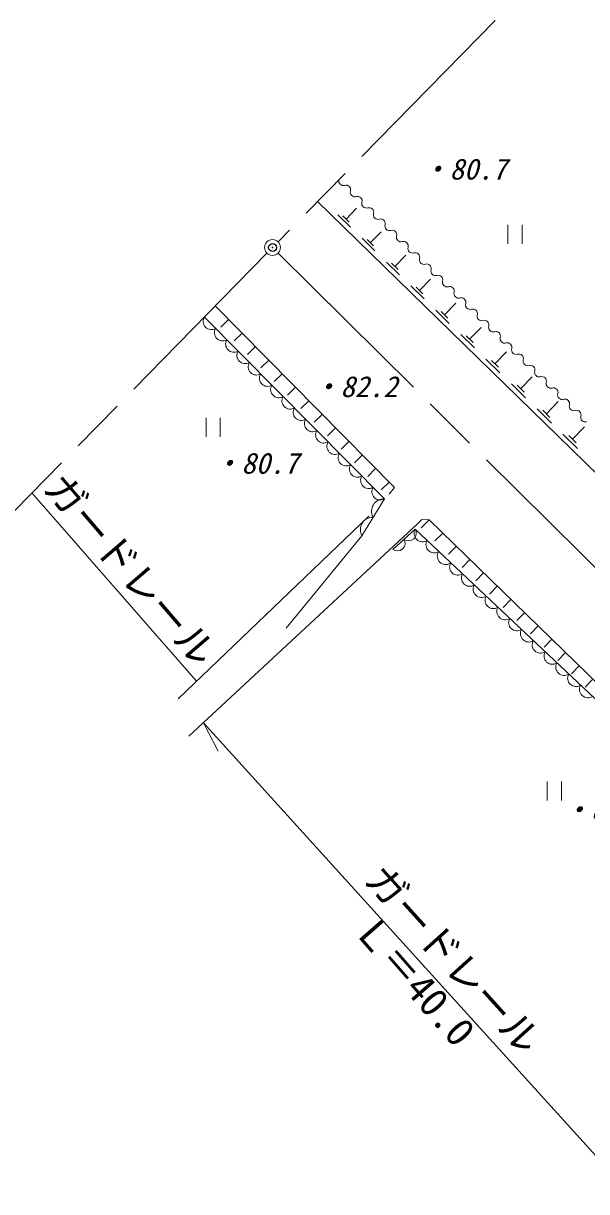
# Model space of a CAD drawing. Units: millimetres, scale not verified. Extents: x 40000 to 680000, y 20000 to 380000.
# Drawn here: x 271373 to 306872, y 268365 to 342011 of the extents above; entities that cross this region are included whole.
import ezdxf
from ezdxf.enums import TextEntityAlignment as Align

# ---------------------------------------------------------------- set-up
doc = ezdxf.new("R2010")
doc.units = ezdxf.units.MM
doc.header["$LTSCALE"] = 1000
doc.header["$PDMODE"] = 32
doc.header["$PDSIZE"] = 500
doc.linetypes.add('CHAIN', pattern=[18.5, 12, -1.5, 3.5, -1.5])
for name, color, linetype, lineweight in [('M-BGD', 7, 'Continuous', 13), ('M-BGD-EXST', 7, 'Continuous', 13), ('M-BMK', 2, 'CHAIN', 13), ('M-BMK-SRVR', 3, 'Continuous', 13), ('M-STR-HTXT', 7, 'Continuous', 13)]:
    doc.layers.add(name, color=color, linetype=linetype, lineweight=lineweight)
doc.layers.add('M-OTRS', color=6, linetype='Continuous')
doc.styles.add('ＭＳ ゴシック', font='')
doc.styles.get('ＭＳ ゴシック').set_extended_font_data('MS Gothic')

msp = doc.modelspace()

# ---------------------------------------------------------------- linework, layer by layer
at = {"layer": 'M-BGD'}
for p, q in [((320536, 300907), (289895, 330797)), ((291996, 329166), (291198, 329945)), ((291714, 329676), (292376, 330354)), ((291914, 329481), (291514, 329870)), ((293531, 327670), (292719, 328462)), ((293244, 328187), (293917, 328877)), ((293446, 327989), (293041, 328385)), ((294787, 326686), (295471, 327388)), ((295078, 326160), (294253, 326965)), ((294993, 326485), (294580, 326887)), ((296343, 325172), (297039, 325885)), ((296640, 324637), (295801, 325455)), ((296553, 324967), (296133, 325376)), ((283467, 324197), (294755, 312744)), ((297913, 323644), (298620, 324368)), ((284309, 323342), (283811, 322851)), ((298215, 323100), (297363, 323932)), ((298127, 323436), (297700, 323852)), ((299498, 322102), (300216, 322839)), ((285152, 322487), (284653, 321996)), ((299804, 321550), (298938, 322395)), ((299714, 321891), (299281, 322314)), ((285994, 321633), (285495, 321141)), ((301096, 320548), (301826, 321296)), ((286836, 320778), (286338, 320287)), ((301407, 319986), (300527, 320845)), ((301316, 320333), (300876, 320762)), ((287679, 319924), (287180, 319432)), ((302708, 318979), (303449, 319739)), ((288521, 319069), (288023, 318577)), ((303024, 318409), (302130, 319281)), ((302931, 318761), (302484, 319197)), ((289363, 318214), (288865, 317723)), ((304334, 317397), (305087, 318169)), ((304655, 316817), (303747, 317704)), ((304561, 317175), (304107, 317618)), ((290206, 317360), (289707, 316868)), ((291048, 316505), (290550, 316014)), ((306301, 315212), (305378, 316112)), ((306205, 315576), (305744, 316026)), ((305975, 315801), (306740, 316585)), ((291891, 315650), (291392, 315159)), ((292733, 314796), (292234, 314304)), ((293575, 313941), (293077, 313450)), ((294418, 313086), (293919, 312595)), ((294755, 312744), (294437, 312339)), ((294654, 308853), (296057, 310136)), ((296070, 310118), (319137, 288345)), ((296941, 310718), (296453, 310217)), ((296941, 310718), (319299, 288957)), ((292714, 309709), (287938, 303875)), ((297801, 309881), (297312, 309380)), ((298661, 309044), (298172, 308543)), ((299521, 308207), (299032, 307706)), ((300380, 307370), (299892, 306869)), ((301240, 306533), (300752, 306032)), ((302100, 305696), (301612, 305195)), ((302960, 304859), (302472, 304358)), ((303820, 304022), (303332, 303521)), ((304680, 303185), (304192, 302684)), ((305540, 302348), (305052, 301847)), ((306400, 301511), (305912, 301010)), ((307260, 300674), (306772, 300173))]:
    msp.add_line(p, q, dxfattribs=at)
for points in [[(282782, 323498), (294127, 312047), (292714, 309709)], [(296941, 310718), (296495, 310732), (296190, 310445)]]:
    msp.add_lwpolyline(points, dxfattribs=at)
for centre, radius, start, end in [((291542, 332076), 290, 164.48625, 286.81368), ((291709, 331521), 290, 344.48625, 106.81368), ((292268, 331366), 290, 164.48625, 286.81368), ((292435, 330811), 290, 344.48625, 106.81368), ((292994, 330656), 290, 164.48625, 286.81368), ((293161, 330102), 290, 344.48625, 106.81368), ((293720, 329947), 290, 164.48625, 286.81368), ((293887, 329392), 290, 344.48625, 106.81368), ((294446, 329237), 290, 164.48625, 286.81368), ((294613, 328682), 290, 344.48625, 106.81368), ((295172, 328527), 290, 164.48625, 286.81368), ((295339, 327972), 290, 344.48625, 106.81368), ((295898, 327817), 290, 164.48625, 286.81368), ((296065, 327263), 290, 344.48625, 106.81368), ((296624, 327108), 290, 164.48625, 286.81368), ((296791, 326553), 290, 344.48625, 106.81368), ((297350, 326398), 290, 164.48625, 286.81368), ((297517, 325843), 290, 344.48625, 106.81368), ((298076, 325688), 290, 164.48625, 286.81368), ((298243, 325134), 290, 344.48625, 106.81368), ((298802, 324979), 290, 164.48625, 286.81368), ((298969, 324424), 290, 344.48625, 106.81368), ((299528, 324269), 290, 164.48625, 286.81368), ((283220, 323223), 517, 147.82529, 301.63689), ((299695, 323714), 290, 344.48625, 106.81368), ((300254, 323559), 290, 164.48625, 286.81368), ((283929, 322507), 517, 147.82529, 301.63689), ((300421, 323004), 290, 344.48625, 106.81368), ((300980, 322849), 290, 164.48625, 286.81368), ((301147, 322295), 290, 344.48625, 106.81368), ((284638, 321791), 517, 147.82529, 301.63689), ((301706, 322140), 290, 164.48625, 286.81368), ((301873, 321585), 290, 344.48625, 106.81368), ((285347, 321076), 517, 147.82529, 301.63689), ((302432, 321430), 290, 164.48625, 286.81368), ((302600, 320875), 290, 344.48625, 106.81368), ((286056, 320360), 517, 147.82529, 301.63689), ((303158, 320720), 290, 164.48625, 286.81368), ((303326, 320165), 290, 344.48625, 106.81368), ((286765, 319644), 517, 147.82529, 301.63689), ((303884, 320010), 290, 164.48625, 286.81368), ((304052, 319456), 290, 344.48625, 106.81368), ((287474, 318928), 517, 147.82529, 301.63689), ((304610, 319301), 290, 164.48625, 286.81368), ((304778, 318746), 290, 344.48625, 106.81368), ((288183, 318213), 517, 147.82529, 301.63689), ((305336, 318591), 290, 164.48625, 286.81368), ((305504, 318036), 290, 344.48625, 106.81368), ((288892, 317497), 517, 147.82529, 301.63689), ((306062, 317881), 290, 164.48625, 286.81368), ((306230, 317327), 290, 344.48625, 106.81368), ((289601, 316781), 517, 147.82529, 301.63689), ((306788, 317172), 290, 164.48625, 286.81368), ((290310, 316066), 517, 147.82529, 301.63689), ((291019, 315350), 517, 147.82529, 301.63689), ((291728, 314634), 517, 147.82529, 301.63689), ((292437, 313919), 517, 147.82529, 301.63689), ((293146, 313203), 517, 147.82529, 301.63689), ((293855, 312487), 517, 147.82529, 301.63689), ((294101, 311264), 783, 88.13811, 209.58394), ((293395, 310096), 783, 88.13811, 209.58394), ((295651, 309876), 482, 232.30571, 32.6171), ((296529, 309860), 527, 150.61438, 302.69333), ((294949, 309234), 482, 232.30571, 32.6171), ((297273, 309157), 527, 150.61438, 302.69333), ((297989, 308422), 527, 149.64407, 301.72302), ((298761, 307752), 527, 150.61438, 302.69333), ((299506, 307050), 527, 150.61438, 302.69333), ((300250, 306348), 527, 150.61438, 302.69333), ((300994, 305645), 527, 150.61438, 302.69333), ((301738, 304943), 527, 150.61438, 302.69333), ((302482, 304241), 527, 150.61438, 302.69333), ((303226, 303538), 527, 150.61438, 302.69333), ((303970, 302836), 527, 150.61438, 302.69333), ((304714, 302134), 527, 150.61438, 302.69333), ((305458, 301431), 527, 150.61438, 302.69333), ((306203, 300729), 527, 150.61438, 302.69333), ((306947, 300027), 527, 150.61438, 302.69333)]:
    msp.add_arc(centre, radius, start, end, dxfattribs=at)
at = {"layer": 'M-BGD-EXST'}
for p, q in [((301903, 329316), (301903, 328116)), ((302803, 328116), (302803, 329316)), ((282886, 317142), (282886, 315942)), ((283786, 315942), (283786, 317142)), ((304391, 294215), (304391, 293015)), ((305291, 293015), (305291, 294215))]:
    msp.add_line(p, q, dxfattribs=at)
at = {"layer": 'M-BMK'}
for p, q in [((301101, 342195), (287427, 328239)), ((286727, 327525), (270788, 311256)), ((287432, 327530), (315918, 299269))]:
    msp.add_line(p, q, dxfattribs=at)
at = {"layer": 'M-BMK-SRVR'}
msp.add_circle((287077, 327882), 500, dxfattribs=at)
at = {"layer": 'M-OTRS'}
msp.add_point((287077, 327882), dxfattribs=at)
at = {"layer": 'M-STR-HTXT'}
for p, q in [((282275, 300544), (271916, 312407)), ((293142, 310953), (281120, 299438)), ((296190, 310445), (281797, 297067)), ((282728, 297914), (309483, 268365)), ((282728, 297914), (283641, 296135))]:
    msp.add_line(p, q, dxfattribs=at)

# ---------------------------------------------------------------- texts
at = {"layer": 'M-BGD-EXST', "style": 'ＭＳ ゴシック', "oblique": 15}
for s, p in [('・80.7', (296440, 331769)), ('・82.2', (289559, 318056)), ('・80.7', (283317, 313226)), ('・81.1', (305359, 291392))]:
    msp.add_text(s, height=1320, dxfattribs=at).set_placement(p, align=Align.BOTTOM_LEFT)
at = {"layer": 'M-STR-HTXT', "style": 'ＭＳ ゴシック'}
for s, rotation, p in [('ガードレール', 310.665, (272136, 312319)), ('ガードレール', 312.159, (292365, 287602)), ('Ｌ＝40.0', 311.192, (291623, 284504))]:
    msp.add_text(s, height=1833, rotation=rotation, dxfattribs=at).set_placement(p, align=Align.BOTTOM_LEFT)

doc.saveas('drawing.dxf')
